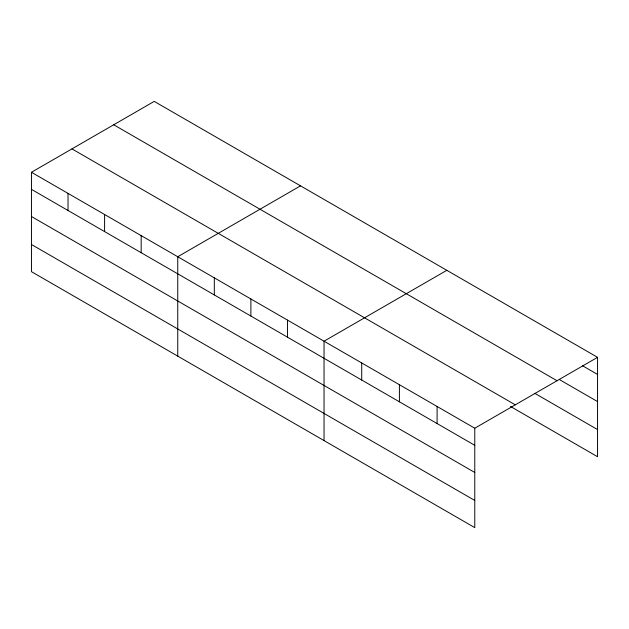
<?xml version="1.0" encoding="UTF-8"?>
<svg xmlns="http://www.w3.org/2000/svg" width="629" height="629" viewBox="0 0 629 629"><rect width="100%" height="100%" fill="white"/><g stroke="black" fill="none" stroke-linecap="round" stroke-linejoin="round"><path stroke-width="0.94" d="M510.465 406.444L597.55 456.725L597.55 357.335L154.231 101.387L31.45 172.275L31.45 271.665L474.769 527.613L474.769 428.223L31.45 172.275M300.52 185.854L177.748 256.734L177.748 356.124M446.818 270.313L324.045 341.201L324.045 440.591M474.769 428.223L597.55 357.335M582.478 365.724L597.55 374.428M559.865 379.83L597.55 401.585M113.707 124.778L557.035 380.726M534.744 393.306L597.55 429.568M71.965 148.884L515.293 404.832M31.45 189.36L474.769 445.308M31.45 216.518L474.769 472.473M31.45 244.5L474.769 500.456M437.092 406.468L437.092 423.553M399.407 384.712L399.407 401.797M361.722 362.957L361.722 380.042M287.469 320.082L287.469 337.175M250.892 298.972L250.892 316.057M214.324 277.853L214.324 294.938M141.171 235.623L141.171 252.709M104.595 214.505L104.595 231.59M68.026 193.386L68.026 210.479"/></g></svg>
